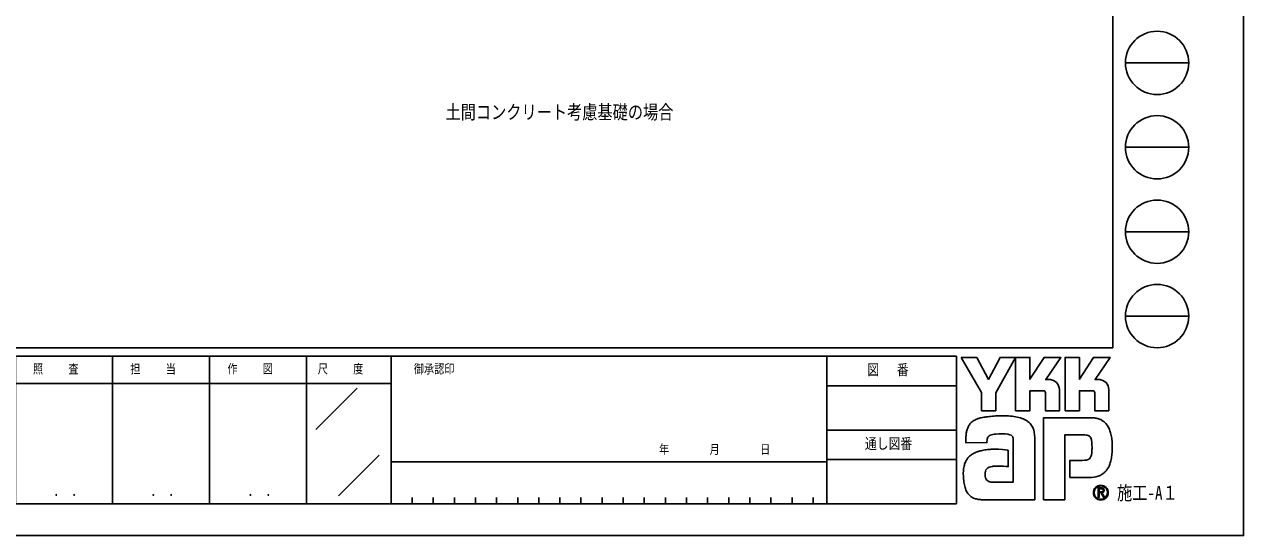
# Model space of a CAD drawing. Units: millimetres, scale not verified. Extents: x -12615 to 12615, y -8911 to 8915.
# Drawn here: x 3949 to 12615, y -8905 to -5271 of the extents above; entities that cross this region are included whole.
import ezdxf
from ezdxf.enums import TextEntityAlignment as Align

# ---------------------------------------------------------------- set-up
doc = ezdxf.new("R2010")
doc.units = ezdxf.units.MM
doc.header["$LTSCALE"] = 50
doc.layers.add('0-2_USER1', color=3, linetype='Continuous')
doc.layers.add('0-8_YKK_ZWAK', color=7, linetype='Continuous')
doc.styles.add('ＭＳ ゴシック', font='')
doc.styles.get('ＭＳ ゴシック').set_extended_font_data('MS Gothic')

msp = doc.modelspace()

# ---------------------------------------------------------------- linework, layer by layer
at = {"layer": '0-8_YKK_ZWAK'}
for p, q in [((11685.06, 8330.1), (11685.06, -7569.9)), ((11775.06, -5544.9), (12225.06, -5544.9)), ((11775.06, -6144.9), (12225.06, -6144.9)), ((11775.06, -6744.9), (12225.06, -6744.9)), ((11775.06, -7344.9), (12225.06, -7344.9)), ((11685.06, -7569.9), (-11714.94, -7569.9)), ((4575.06, -7629.9), (4575.06, -8679.9)), ((5265.06, -7629.9), (5265.06, -8679.9)), ((5955.06, -7629.9), (5955.06, -8679.9)), ((6555.06, -7629.9), (5955.06, -7629.9)), ((9652.56, -7629.9), (6555.06, -7629.9)), ((6555.06, -7629.9), (6555.06, -8679.9)), ((9652.56, -7629.9), (9652.56, -8679.9)), ((10575.06, -7629.9), (9652.56, -7629.9)), ((10575.06, -7629.9), (10575.06, -8679.9)), ((5955.06, -7824.9), (3885.06, -7824.9)), ((5955.06, -7824.9), (6555.06, -7824.9)), ((6021.31, -8149.77), (6315.11, -7855.98)), ((9652.56, -7839.9), (10575.06, -7839.9)), ((9652.56, -8154.9), (10575.06, -8154.9)), ((6182.02, -8622.87), (6470.68, -8334.2)), ((6555.06, -8379.9), (9652.56, -8379.9)), ((10575.06, -8364.9), (9652.56, -8364.9)), ((6705.06, -8634.9), (6705.06, -8679.9)), ((6855.06, -8634.9), (6855.06, -8679.9)), ((7005.06, -8634.9), (7005.06, -8679.9)), ((7155.06, -8634.9), (7155.06, -8679.9)), ((7305.06, -8634.9), (7305.06, -8679.9)), ((7455.06, -8634.9), (7455.06, -8679.9)), ((7605.06, -8634.9), (7605.06, -8679.9)), ((7755.06, -8634.9), (7755.06, -8679.9)), ((7905.06, -8634.9), (7905.06, -8679.9)), ((8055.06, -8634.9), (8055.06, -8679.9)), ((8205.06, -8634.9), (8205.06, -8679.9)), ((8355.06, -8634.9), (8355.06, -8679.9)), ((8505.06, -8634.9), (8505.06, -8679.9)), ((8655.06, -8634.9), (8655.06, -8679.9)), ((8805.06, -8634.9), (8805.06, -8679.9)), ((8955.06, -8634.9), (8955.06, -8679.9)), ((9105.06, -8634.9), (9105.06, -8679.9)), ((9255.06, -8634.9), (9255.06, -8679.9)), ((9405.06, -8634.9), (9405.06, -8679.9)), ((9555.06, -8634.9), (9555.06, -8679.9)), ((11600.02, -8646.84), (11600.02, -8646.84)), ((3885.06, -8679.9), (5955.06, -8679.9)), ((5955.06, -8679.9), (6555.06, -8679.9)), ((6555.06, -8679.9), (9652.56, -8679.9)), ((9652.56, -8679.9), (10575.06, -8679.9))]:
    msp.add_line(p, q, dxfattribs=at)
for points in [[(-12615, -8904.9), (12615, -8904.9), (12615, 8915.1), (-12615, 8915.1)], [(10608.06, -7638.9), (10718.49, -7638.9), (10801.41, -7795.2), (10884.12, -7638.9), (10994.63, -7638.9), (10853.01, -7890.87), (10853.01, -8017.3), (10752.29, -8017.3), (10752.29, -7887.47)]]:
    msp.add_lwpolyline(points, close=True, dxfattribs=at)
for points in [[(5955.06, -7629.9), (3885.06, -7629.9), (3885.06, -8679.9)], [(11191.64, -7874.73), (11096.31, -7874.73), (11096.31, -8017.19), (10994.74, -8017.19), (10994.74, -7638.9), (11096.31, -7638.9), (11096.31, -7793.65), (11196.21, -7638.9), (11315.52, -7638.9), (11208.48, -7795.54), (11212.27, -7795.54), (11216.46, -7795.54), (11220.76, -7795.54), (11224.9, -7795.54), (11228.6, -7795.54), (11231.58, -7795.54), (11233.57, -7795.54), (11234.3, -7795.54)], [(11542.53, -7874.73), (11447.31, -7874.73), (11447.31, -8017.3), (11345.69, -8017.3), (11345.69, -7638.9), (11447.31, -7638.9), (11447.31, -7793.65), (11547.1, -7638.9), (11666.41, -7638.9), (11559.37, -7795.54), (11563.2, -7795.54), (11567.41, -7795.54), (11571.71, -7795.54), (11575.84, -7795.54), (11579.52, -7795.54), (11582.49, -7795.54), (11584.47, -7795.54), (11585.19, -7795.54)], [(11263.52, -7801.54), (11275.65, -7808.47), (11285.92, -7817.5), (11294.18, -7828.26), (11300.27, -7840.35), (11304.03, -7853.39), (11305.32, -7867.01), (11305.32, -8017.55), (11206.23, -8017.55), (11206.23, -7889.13)], [(11614.45, -7801.54), (11626.61, -7808.47), (11636.92, -7817.5), (11645.22, -7828.26), (11651.35, -7840.35), (11655.14, -7853.39), (11656.44, -7867.01), (11656.44, -8017.3), (11557.12, -8017.3), (11557.12, -7889.13)], [(11486.61, -8189.42), (11343.58, -8189.42), (11343.58, -8649.9), (11193.69, -8649.9), (11193.69, -8067.27), (11542.06, -8067.27)], [(11636.14, -8108.44), (11645.92, -8120.77), (11653.24, -8132.73), (11658.35, -8143.55)], [(10814.39, -8191.83), (10807.42, -8195.76), (10801.98, -8200.55), (10797.86, -8206.15), (10794.88, -8212.49), (10792.82, -8219.49), (10791.48, -8227.11), (10790.67, -8235.27), (10790.19, -8243.9), (10640.23, -8244.27), (10640.67, -8223.76), (10641.5, -8200.72)], [(11123.13, -8152.4), (11127.38, -8169.61), (11129.79, -8188.03), (11130.55, -8207.66), (11130.55, -8649.9), (10768.66, -8649.9)], [(10871.84, -8291.48), (10900.22, -8293.36), (10922.53, -8295.86), (10937.13, -8298.2), (10942.36, -8299.6), (10942.36, -8414.32), (10925.77, -8412.57), (10907.57, -8411.58), (10888.94, -8411.2), (10871.06, -8411.26), (10855.1, -8411.59), (10842.25, -8412.03), (10833.68, -8412.41), (10830.56, -8412.58), (10817.59, -8414.95), (10806.4, -8418.66), (10797.01, -8423.74), (10789.4, -8430.21), (10783.58, -8438.09), (10779.55, -8447.41), (10777.31, -8458.2), (10776.86, -8470.47), (10778.29, -8483.97), (10781.15, -8495.12), (10785.28, -8504.15), (10790.48, -8511.27), (10796.58, -8516.68), (10803.4, -8520.62), (10810.76, -8523.27), (10818.48, -8524.87), (10977.79, -8524.87), (10977.79, -8230.12), (10977.83, -8224.28), (10977.53, -8218.56), (10976.78, -8213.06), (10975.5, -8207.84), (10973.59, -8202.97), (10970.96, -8198.54), (10967.51, -8194.62), (10963.16, -8191.27)], [(10963.16, -8191.27), (10953.82, -8187.61), (10938.88, -8184.5), (10919.82, -8182.21), (10898.12, -8180.98), (10875.25, -8181.08), (10852.69, -8182.75)], [(11537.48, -8277.89), (11537.29, -8258.8), (11536.38, -8241.59), (11534.23, -8226.49), (11530.31, -8213.68)], [(11623.69, -8457.81), (11609.85, -8468.57), (11595.43, -8477.03), (11580.55, -8483.34), (11565.3, -8487.66), (11549.8, -8490.13), (11534.16, -8490.93), (11380.08, -8490.93), (11380.08, -8369.89), (11466.96, -8369.89), (11482.98, -8369.67), (11497.07, -8368.3), (11509.16, -8364.76)], [(11623.82, -8582.69), (11623.75, -8580.93), (11623.53, -8579.24), (11623.16, -8577.61), (11622.66, -8576.06), (11622.01, -8574.59), (11621.22, -8573.21), (11620.3, -8571.92), (11619.24, -8570.74), (11617.85, -8569.51), (11616.31, -8568.44), (11614.62, -8567.53), (11612.79, -8566.78), (11610.84, -8566.19), (11608.75, -8565.77), (11606.55, -8565.51), (11604.23, -8565.43), (11581.5, -8565.43), (11581.5, -8632.32), (11588.37, -8632.32), (11588.37, -8572.25), (11604.23, -8572.25), (11605.87, -8572.31), (11607.41, -8572.47), (11608.85, -8572.73), (11610.19, -8573.1), (11611.42, -8573.57), (11612.53, -8574.14), (11613.52, -8574.8), (11614.4, -8575.57)], [(11617.08, -8582.69), (11616.66, -8585.91), (11615.51, -8588.44), (11613.78, -8590.37), (11611.64, -8591.77), (11609.23, -8592.73), (11606.71, -8593.32), (11604.25, -8593.62), (11601.99, -8593.7), (11596.03, -8593.7), (11599.04, -8598.81), (11618.68, -8632.55), (11626.54, -8632.55), (11607.6, -8600.07), (11609.37, -8599.72), (11611.07, -8599.27), (11612.67, -8598.73), (11614.19, -8598.1), (11615.6, -8597.37), (11616.92, -8596.55), (11618.14, -8595.63), (11619.24, -8594.63)]]:
    msp.add_lwpolyline(points, dxfattribs=at)
for centre in [(12000.06, -5544.9), (12000.06, -6144.9), (12000.06, -6744.9), (12000.06, -7344.9)]:
    msp.add_circle(centre, 225, dxfattribs=at)
for centre, radius, start, end in [((11234.45, -7870.47), 74.93, 78.26798, 90.11215), ((11235.52, -7865.01), 69.37, 66.19963, 78.22058), ((11585.34, -7870.6), 75.07, 78.27851, 90.10826), ((11586.37, -7865.34), 69.7, 66.2483, 78.23226), ((11192.17, -7888.78), 14.06, 358.57817, 92.1683), ((11543.13, -7888.71), 14, 358.29941, 92.43455), ((10901.03, -8885.64), 832.48, 94.90201, 97.9576), ((10903.41, -8905.04), 852, 91.6169, 94.94971), ((10900.11, -8767.08), 714.01, 87.51794, 91.66439), ((10909.38, -8568.23), 514.94, 81.92631, 87.59083), ((10936.76, -8380.59), 325.32, 73.67137, 82.05943), ((10774.82, -8188.76), 130.74, 152.2125, 163.4865), ((10754.81, -8178.42), 108.22, 138.03852, 152.12015), ((10754.79, -8178.92), 108.55, 122.60463, 137.83438), ((10769.15, -8202.14), 135.84, 108.37421, 122.42809), ((10791.88, -8282.98), 219.75, 100.93159, 107.35499), ((10866.16, -8643.35), 587.69, 97.86054, 101.37938), ((10977.38, -8244.65), 183.45, 60.60528, 73.9085), ((10994.01, -8211.49), 146.41, 52.17347, 59.90542), ((11008.88, -8192.24), 122.08, 43.55042, 52.14561), ((11017.07, -8184.33), 110.69, 34.48659, 43.50182), ((11017.13, -8184.16), 110.55, 25.58915, 34.43128), ((11007.29, -8188.77), 121.41, 17.43089, 25.54591), ((11536.36, -8227.54), 160.37, 78.73198, 87.96551), ((11541.07, -8203.49), 135.87, 69.03034, 78.69541), ((11545.45, -8191.8), 123.38, 59.39484, 68.9885), ((11547.48, -8188.24), 119.28, 50.3012, 59.3616), ((11546.74, -8189.08), 120.4, 42.05209, 50.28551), ((11487.28, -8223.34), 188.76, 14.76267, 25.00486), ((10913.41, -8216.28), 272.36, 171.55622, 176.72493), ((10821.12, -8202.5), 179.04, 163.48385, 171.57982), ((10853.97, -8285.79), 101.95, 102.4979, 112.84632), ((10873.7, -8370.88), 189.3, 96.37207, 102.75341), ((11487.42, -8262.93), 73.52, 77.94572, 90.63794), ((11493.81, -8232.95), 42.86, 60.20991, 77.92418), ((11497.96, -8225.16), 34.04, 39.8078, 59.75378), ((11492.14, -8229.61), 41.37, 22.65544, 39.38165), ((11371.51, -8254.89), 308.76, 7.9139, 14.95041), ((11255.87, -8271.7), 425.61, 2.54376, 8.01251), ((10771.85, -8462.62), 161.6, 112.58838, 120.58162), ((10790.98, -8508.6), 211.4, 106.61303, 112.59024), ((10821.07, -8609.74), 316.93, 99.87193, 106.59825), ((10837.93, -8704.72), 413.39, 94.78469, 99.91711), ((10846.14, -8799.21), 508.24, 90.80099, 94.81812), ((10847.39, -8869.58), 578.61, 87.57779, 90.82714), ((11377.49, -8295.17), 159.33, 347.14308, 355.40008), ((11196.61, -8279.63), 340.88, 355.2339, 0.29193), ((11208.51, -8276.41), 473.02, 352.8937, 357.82206), ((11189.59, -8275.19), 491.98, 357.76419, 2.60674), ((10826.95, -8456.99), 204.02, 164.97537, 174.56739), ((10777.37, -8443.77), 152.71, 153.89178, 164.94341), ((10754.78, -8432.91), 127.65, 142.04688, 153.80771), ((10750.42, -8429.78), 122.29, 130.60221, 141.94427), ((10757.63, -8438.44), 133.55, 120.60724, 130.53081), ((11495.16, -8333.18), 34.54, 293.91672, 314.09376), ((11490.45, -8329.03), 40.8, 314.78099, 333.92928), ((11460.15, -8314.32), 74.48, 334.00676, 347.34989), ((11551.08, -8363.18), 118.04, 326.23251, 339.61931), ((11440.22, -8320.25), 236.92, 339.22498, 347.31457), ((11307.45, -8289.28), 373.25, 347.15166, 352.97565), ((10914.4, -8465.36), 291.87, 174.55588, 182.47272), ((11077.49, -8462.79), 454.94, 181.90948, 187.89042), ((11523.69, -8345.06), 150.71, 311.57033, 318.66243), ((11506.24, -8329.76), 173.92, 318.67367, 325.29112), ((10886.08, -8489.72), 261.65, 187.80471, 196.36971), ((10785.01, -8519.57), 156.26, 196.3102, 208.20993), ((11600.11, -8599.47), 52.92, 90.09157, 179.92363), ((11599.77, -8599.3), 47.06, 134.8007, 180.12175), ((11599.91, -8599.03), 46.97, 89.86602, 135.149), ((11600.1, -8599.37), 52.82, 44.93442, 90.08536), ((11600.12, -8599.39), 47.33, 45.03108, 90.11509), ((11607.02, -8582.41), 10.06, 358.3894, 42.86139), ((11600.15, -8599.4), 47.31, 0.00643, 45.07115), ((11600.52, -8599.21), 52.41, 359.78949, 45.13288), ((10741.01, -8542.99), 106.41, 208.29777, 223.35561), ((10731.08, -8551.73), 93.2, 223.64205, 239.63663), ((10739.32, -8536.74), 110.3, 239.8785, 253.65355), ((10754.4, -8484.93), 164.26, 253.69102, 263.74909), ((10767.18, -8371.19), 278.71, 263.68487, 270.30455), ((11599.78, -8599.53), 52.6, 179.86065, 225.14399), ((11599.58, -8599.6), 46.87, 179.75513, 225.29722), ((11600.03, -8599.53), 52.77, 224.94536, 269.98445), ((11599.93, -8600.02), 46.82, 224.62822, 270.10973), ((11600.03, -8599.27), 53.04, 269.98802, 314.93777), ((11599.95, -8599.32), 47.52, 270.09072, 359.90926), ((11607.22, -8583.17), 16.6, 316.37674, 1.6565), ((11600.39, -8599.61), 52.54, 314.92572, 0.23508)]:
    msp.add_arc(centre, radius, start, end, dxfattribs=at)

# ---------------------------------------------------------------- texts
at = {"layer": '0-2_USER1', "style": 'ＭＳ ゴシック', "width": 0.8}
msp.add_text('土間コンクリート考慮基礎の場合', height=98.97, dxfattribs=at).set_placement((6942, -5973.9), align=Align.BOTTOM_LEFT)
at = {"layer": '0-8_YKK_ZWAK', "style": 'ＭＳ ゴシック', "width": 0.8}
for s, height, p in [('照     査', 65.98, (4009.26, -7772.4)), ('担     当', 65.98, (4701.66, -7772.4)), ('作     図', 65.98, (5391.66, -7772.4)), ('尺     度', 65.98, (6034.26, -7772.4)), ('御承認印', 65.98, (6717.41, -7772.4)), ('図\u3000 番', 76.98, (9940.21, -7787.4)), ('通し図番', 76.98, (9923.41, -8312.4)), ('年        月        日', 65.98, (8459.72, -8344.54)), ('施工-A１', 98.97, (11715.06, -8679.9)), ('． ．', 77.75, (4155, -8647.96)), ('． ．', 77.75, (4845, -8647.96)), ('． ．', 77.75, (5535, -8647.96))]:
    msp.add_text(s, height=height, dxfattribs=at).set_placement(p, align=Align.BOTTOM_LEFT)

doc.saveas('drawing.dxf')
